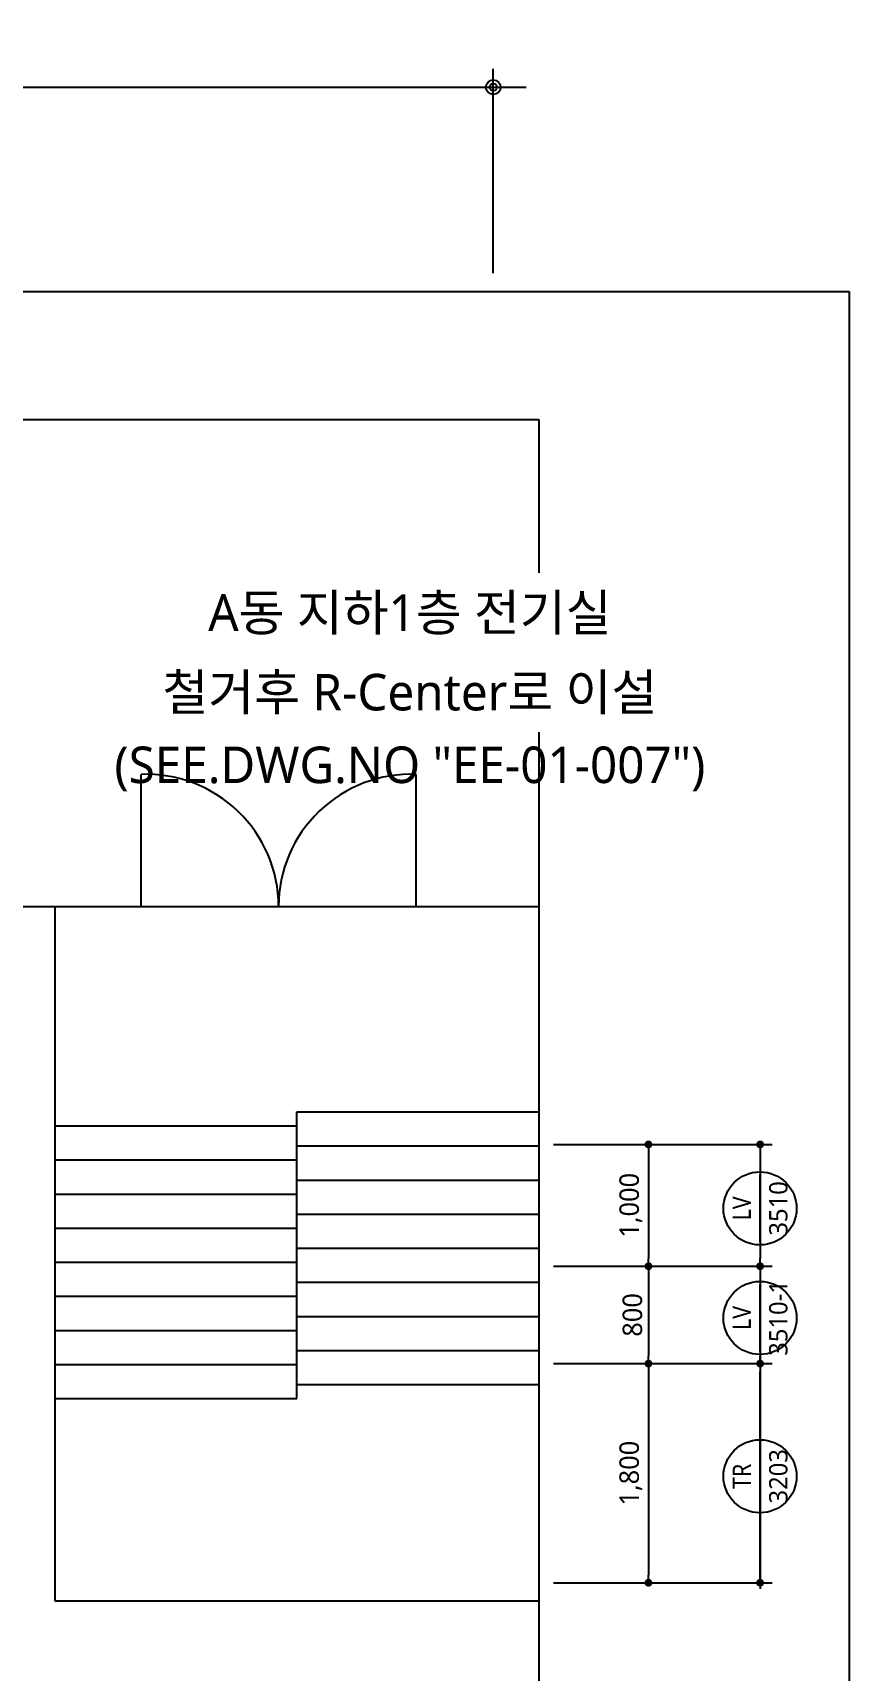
# Model space of a CAD drawing. Header units: millimetres. Extents: x -168200 to -84100, y 0 to 59400.
# Drawn here: x -139406 to -132703, y 15602 to 29058 of the extents above; entities that cross this region are included whole.
import ezdxf
from ezdxf.enums import TextEntityAlignment as Align
from ezdxf.xclip import XClip

# ---------------------------------------------------------------- set-up
doc = ezdxf.new("R2010")
doc.units = ezdxf.units.MM
doc.header["$XCLIPFRAME"] = 0
doc.linetypes.add('CEN', pattern=[62, 60, -1, 0, -1])
doc.linetypes.add('CENTER', pattern=[55, 50, -2, 1, -2])
doc.layers.get('Defpoints').update_dxf_attribs({"color": 167})
for name, color, linetype in [('arch', 8, 'Continuous'), ('cen', 1, 'CENTER'), ('DIM', 6, 'Continuous'), ('SYM', 3, 'Continuous'), ('XREF', 7, 'CEN')]:
    doc.layers.add(name, color=color, linetype=linetype)
doc.styles.add('2', font='romanc.shx', dxfattribs={"bigfont": 'gsg1.shx'})
doc.styles.add('arch', font='romans.shx', dxfattribs={"bigfont": 'GHS.SHX'})
doc.styles.add('GHS', font='malgun.ttf')
doc.styles.add('맑은고딕', font='malgun.ttf')
doc.dimstyles.new('Copy of PSD MI', dxfattribs={"dimscale": 100, "dimtxt": 1.5, "dimasz": 0.8, "dimexe": 1.25, "dimexo": 1.5, "dimgap": 0.6, "dimtad": 1, "dimdec": 0, "dimzin": 1, "dimdsep": 46, "dimlunit": 6, "dimtxsty": '맑은고딕', "dimblk": 'DOT', "dimcen": 2.5, "dimadec": 0, "dimazin": 0, "dimtfac": 1, "dimtdec": 0, "dimtix": 1, "dimtmove": 2, "dimatfit": 3, "dimfxl": 1, "dimtolj": 1, "dimtzin": 1, "dimarcsym": 0})
doc.dimstyles.new('치수~', dxfattribs={"dimscale": 200, "dimtxt": 3, "dimasz": 1.2, "dimexe": 1.5, "dimexo": 1.5, "dimgap": 1, "dimtad": 1, "dimdec": 0, "dimrnd": 0.25, "dimzin": 0, "dimdsep": 46, "dimtxsty": '2', "dimblk": 'Dimdot', "dimcen": 5, "dimclrd": 256, "dimclre": 256, "dimclrt": 256, "dimadec": 0, "dimazin": 0, "dimtfac": 1, "dimtdec": 0, "dimtix": 1, "dimtmove": 2, "dimatfit": 1, "dimldrblk": 'DIMDOT1', "dimfxl": 1, "dimtolj": 1, "dimtzin": 0, "dimarcsym": 0})

# ---------------------------------------------------------------- blocks, each defined once
blk = doc.blocks.new('XR-A동', base_point=(461, 408))
at = {"layer": 'arch', "ltscale": 5}
for p, q in [((-53425, 74737), (-49075, 74737)), ((-49075, 74737), (-49075, 70737)), ((-52341, 70737), (-52341, 71823)), ((-50082, 70737), (-50082, 71823)), ((-53425, 70737), (-49075, 70737)), ((-53049, 70737), (-53049, 65037)), ((-49075, 70737), (-49075, 55837)), ((-51062, 66697), (-51062, 69052)), ((-51062, 69052), (-49084, 69052)), ((-53049, 68937), (-51062, 68937)), ((-51062, 68772), (-49084, 68772)), ((-53049, 68657), (-51062, 68657)), ((-51062, 68492), (-49084, 68492)), ((-53049, 68377), (-51062, 68377)), ((-53049, 68097), (-51062, 68097)), ((-51062, 68212), (-49084, 68212)), ((-51062, 67932), (-49084, 67932)), ((-53049, 67817), (-51062, 67817)), ((-51062, 67652), (-49084, 67652)), ((-53049, 67537), (-51062, 67537)), ((-51062, 67372), (-49084, 67372)), ((-53049, 67257), (-51062, 67257)), ((-51062, 67092), (-49084, 67092)), ((-53049, 66977), (-51062, 66977)), ((-51062, 66812), (-49084, 66812)), ((-53049, 66697), (-51062, 66697)), ((-53049, 65037), (-49075, 65037))]:
    blk.add_line(p, q, dxfattribs=at)
for centre, start, end in [((-52299, 70737), 0, 92.2294), ((-50125, 70737), 87.7706, 180)]:
    blk.add_arc(centre, 1087, start, end, dxfattribs=at)
blk = doc.blocks.new('Dimdot')
at = {"layer": 'arch', "linetype": 'Continuous'}
blk.add_line((-2.25, 0), (2.25, 0), dxfattribs=at)
for radius in [0.5, 0.25]:
    blk.add_circle((0, 0), radius, dxfattribs=at)
blk = doc.blocks.new('*D11')
at = {"layer": 'arch', "lineweight": -2, "transparency": 16777216}
for p, q in [((-145625, 27083), (-145625, 28761)), ((-135625, 27083), (-135625, 28761)), ((-145505, 28611), (-135745, 28611))]:
    blk.add_line(p, q, dxfattribs=at)
at = {"layer": 'Defpoints', "color": 0, "transparency": 16777216}
for p in [(-135625, 28611), (-145625, 26933), (-135625, 26933)]:
    blk.add_point(p, dxfattribs=at)
at = {"layer": 'arch', "lineweight": -2, "transparency": 16777216, "xscale": 120, "yscale": 120, "zscale": 120, "rotation": 180}
blk.add_blockref('Dimdot', (-145625, 28611), dxfattribs=at)
at = {"layer": 'arch', "lineweight": -2, "transparency": 16777216, "xscale": 120, "yscale": 120, "zscale": 120}
blk.add_blockref('Dimdot', (-135625, 28611), dxfattribs=at)
at = {"layer": 'arch', "transparency": 16777216, "insert": (-140625, 28861), "char_height": 300, "attachment_point": 5, "style": 'arch'}
blk.add_mtext('\\A1;10000', dxfattribs=at)
blk = doc.blocks.new('DIMDOT1')
blk.add_hatch(color=256).paths.add_polyline_path([(0.5, 0, 1), (-0.5, 0, 1)])
blk.add_line((-2, 0), (2, 0))
blk.add_circle((0, 0), 0.5)
blk = doc.blocks.new('DOT')
at = {"layer": 'cen', "color": 0, "linetype": 'ByBlock'}
blk.add_line((-0.5, 0), (-1, 0), dxfattribs=at)
at = {"layer": 'cen', "color": 0, "linetype": 'ByBlock', "const_width": 0.5}
blk.add_lwpolyline([(-0.25, 0, 1), (0.25, 0, 1)], format="xyb", close=True, dxfattribs=at)
blk = doc.blocks.new('*D90')
at = {"layer": 'Defpoints', "color": 0, "transparency": 16777216}
for p in [(-135251, 18128), (-135251, 16328), (-134351, 16328)]:
    blk.add_point(p, dxfattribs=at)
at = {"layer": 'DIM', "color": 0, "lineweight": -2, "ltscale": 2, "transparency": 16777216}
for p, q in [((-135131, 18128), (-134251, 18128)), ((-134351, 18064), (-134351, 16392)), ((-135131, 16328), (-134251, 16328))]:
    blk.add_line(p, q, dxfattribs=at)
at = {"layer": 'DIM', "color": 0, "lineweight": -2, "transparency": 16777216, "xscale": 64, "yscale": 64, "zscale": 64}
for p, rotation in [((-134351, 18128), 90), ((-134351, 16328), 270)]:
    blk.add_blockref('DOT', p, dxfattribs=dict(at, rotation=rotation))
at = {"layer": 'DIM', "color": 3, "transparency": 16777216, "insert": (-134495, 17228), "char_height": 160, "attachment_point": 5, "rotation": 90, "style": '맑은고딕'}
blk.add_mtext('\\A1;1,800', dxfattribs=at)
blk = doc.blocks.new('*D91')
at = {"layer": 'Defpoints', "color": 0, "transparency": 16777216}
for p in [(-135251, 18928), (-135251, 18128), (-134351, 18128)]:
    blk.add_point(p, dxfattribs=at)
at = {"layer": 'DIM', "color": 0, "lineweight": -2, "ltscale": 2, "transparency": 16777216}
for p, q in [((-135131, 18928), (-134251, 18928)), ((-134351, 18864), (-134351, 18192)), ((-135131, 18128), (-134251, 18128))]:
    blk.add_line(p, q, dxfattribs=at)
at = {"layer": 'DIM', "color": 0, "lineweight": -2, "transparency": 16777216, "xscale": 64, "yscale": 64, "zscale": 64}
for p, rotation in [((-134351, 18928), 90), ((-134351, 18128), 270)]:
    blk.add_blockref('DOT', p, dxfattribs=dict(at, rotation=rotation))
at = {"layer": 'DIM', "color": 3, "transparency": 16777216, "insert": (-134482, 18528), "char_height": 160, "attachment_point": 5, "rotation": 90, "style": '맑은고딕'}
blk.add_mtext('\\A1;800', dxfattribs=at)
blk = doc.blocks.new('*D92')
at = {"layer": 'Defpoints', "color": 0, "transparency": 16777216}
for p in [(-135251, 19928), (-135251, 18928), (-134351, 18928)]:
    blk.add_point(p, dxfattribs=at)
at = {"layer": 'DIM', "color": 0, "lineweight": -2, "ltscale": 2, "transparency": 16777216}
for p, q in [((-135131, 19928), (-134251, 19928)), ((-134351, 19864), (-134351, 18992)), ((-135131, 18928), (-134251, 18928))]:
    blk.add_line(p, q, dxfattribs=at)
at = {"layer": 'DIM', "color": 0, "lineweight": -2, "transparency": 16777216, "xscale": 64, "yscale": 64, "zscale": 64}
for p, rotation in [((-134351, 19928), 90), ((-134351, 18928), 270)]:
    blk.add_blockref('DOT', p, dxfattribs=dict(at, rotation=rotation))
at = {"layer": 'DIM', "color": 3, "transparency": 16777216, "insert": (-134495, 19428), "char_height": 160, "attachment_point": 5, "rotation": 90, "style": '맑은고딕'}
blk.add_mtext('\\A1;1,000', dxfattribs=at)
blk = doc.blocks.new('*D93')
at = {"layer": 'Defpoints', "color": 0, "transparency": 16777216}
for p in [(-135251, 19928), (-135251, 18928), (-133434, 18928)]:
    blk.add_point(p, dxfattribs=at)
at = {"layer": 'DIM', "color": 0, "lineweight": -2, "ltscale": 2, "transparency": 16777216}
for p, q in [((-135131, 19928), (-133334, 19928)), ((-133434, 19864), (-133434, 18992)), ((-135131, 18928), (-133334, 18928))]:
    blk.add_line(p, q, dxfattribs=at)
at = {"layer": 'DIM', "color": 0, "lineweight": -2, "transparency": 16777216, "xscale": 64, "yscale": 64, "zscale": 64}
for p, rotation in [((-133434, 19928), 90), ((-133434, 18928), 270)]:
    blk.add_blockref('DOT', p, dxfattribs=dict(at, rotation=rotation))
blk = doc.blocks.new('*D94')
at = {"layer": 'Defpoints', "color": 0, "transparency": 16777216}
for p in [(-135251, 18928), (-135251, 18128), (-133434, 18128)]:
    blk.add_point(p, dxfattribs=at)
at = {"layer": 'DIM', "color": 0, "lineweight": -2, "ltscale": 2, "transparency": 16777216}
for p, q in [((-135131, 18928), (-133334, 18928)), ((-133434, 18864), (-133434, 18192)), ((-135131, 18128), (-133334, 18128))]:
    blk.add_line(p, q, dxfattribs=at)
at = {"layer": 'DIM', "color": 0, "lineweight": -2, "transparency": 16777216, "xscale": 64, "yscale": 64, "zscale": 64}
for p, rotation in [((-133434, 18928), 90), ((-133434, 18128), 270)]:
    blk.add_blockref('DOT', p, dxfattribs=dict(at, rotation=rotation))
blk = doc.blocks.new('*D95')
at = {"layer": 'Defpoints', "color": 0, "transparency": 16777216}
for p in [(-135251, 18128), (-133434, 18128), (-135251, 16328)]:
    blk.add_point(p, dxfattribs=at)
at = {"layer": 'DIM', "color": 0, "lineweight": -2, "ltscale": 2, "transparency": 16777216}
for p, q in [((-135131, 18128), (-133334, 18128)), ((-133434, 16392), (-133434, 18064)), ((-135131, 16328), (-133334, 16328))]:
    blk.add_line(p, q, dxfattribs=at)
at = {"layer": 'DIM', "color": 0, "lineweight": -2, "transparency": 16777216, "xscale": 64, "yscale": 64, "zscale": 64}
for p, rotation in [((-133434, 18128), 90), ((-133434, 16328), 270)]:
    blk.add_blockref('DOT', p, dxfattribs=dict(at, rotation=rotation))

msp = doc.modelspace()

# ---------------------------------------------------------------- linework, layer by layer
at = {"layer": 'DIM'}
for p, q in [((-133435.1, 19127.8, 0), (-133435.1, 19677.8)), ((-133435.1, 19127.8, 0), (-133435.1, 19677.8)), ((-133435.1, 18227.8, 0), (-133435.1, 18777.8)), ((-133434.4, 18227.8, 0), (-133434.4, 16277.8)), ((-133435.1, 16927.8, 0), (-133435.1, 17477.8))]:
    msp.add_line(p, q, dxfattribs=at)
for centre in [(-133435.1, 19402.8, 0), (-133435.1, 18502.8, 0), (-133435.1, 17202.8, 0)]:
    msp.add_circle(centre, 300, dxfattribs=at)
at = {"layer": 'XREF', "color": 1}
msp.add_lwpolyline([(-147939, 26932.8), (-132702.5, 26932.8), (-132702.5, 6805), (-147939, 6805)], close=True, dxfattribs=at)

# ---------------------------------------------------------------- block references
at = {"layer": 'XREF'}
ref = msp.add_blockref('XR-A동', (-85715, -48448.1), dxfattribs=at)
XClip(ref).set_block_clipping_path([(-66662.1257610949, 49231.1722187009), (-44524.900792848, 80897.6662130143)])

# ---------------------------------------------------------------- texts
at = {"layer": 'DIM', "color": 3, "style": 'GHS'}
for s, p in [('3510', (-133285.1, 19402.8, 0)), ('3510-1', (-133285.1, 18502.8, 0)), ('3203', (-133285.1, 17202.8, 0))]:
    msp.add_text(s, height=150, rotation=90, dxfattribs=at).set_placement(p, align=Align.MIDDLE)
at = {"layer": 'DIM', "color": 3, "style": 'GHS', "width": 0.9}
for s, p in [('LV', (-133585.1, 19402.8, 0)), ('LV', (-133585.1, 18502.8, 0)), ('TR', (-133585.1, 17202.8, 0))]:
    msp.add_text(s, height=150, rotation=90, dxfattribs=at).set_placement(p, align=Align.MIDDLE)
at = {"layer": 'SYM', "style": 'GHS'}
msp.add_text('(SEE.DWG.NO "EE-01-007")', height=300, dxfattribs=at).set_placement((-136309.9, 23014.8), align=Align.MIDDLE)

# ---------------------------------------------------------------- dimensions: what is measured, and where the dimension line sits
at = {"layer": 'arch'}
dim = msp.add_linear_dim(base=(-135625.4, 28611.1), p1=(-145625.4, 26932.8), p2=(-135625.4, 26932.8), dimstyle='치수~', override={"dimscale": 100, "dimtxsty": 'arch', "dimblk": 'Dimdot'}, dxfattribs=at)
dim.commit()
dim.dimension.update_dxf_attribs({"geometry": '*D11', "text_midpoint": (-140625.4, 28861.1)})
at = {"layer": 'DIM', "color": 6, "ltscale": 2}
for base, p1, p2, picture, middle in [((-134350.9, 18927.8), (-135251.5, 19927.8), (-135251.5, 18927.8), '*D92', (-134495.4, 19427.8)), ((-134350.9, 18127.8), (-135251.5, 18927.8), (-135251.5, 18127.8), '*D91', (-134481.6, 18527.8)), ((-134350.9, 16327.8), (-135251.5, 18127.8), (-135251.5, 16327.8), '*D90', (-134495.4, 17227.8))]:
    dim = msp.add_linear_dim(base=base, p1=p1, p2=p2, angle=270, dimstyle='Copy of PSD MI', override={"dimscale": 80, "dimtxt": 2, "dimblk": 'DOT', "dimclrt": 3, "dimfxl": 0.18}, dxfattribs=at)
    dim.commit()
    dim.dimension.update_dxf_attribs({"geometry": picture, "text_midpoint": middle})
for base, p1, p2, angle, picture, middle in [((-133434.4, 18927.8), (-135250.9, 19927.8), (-135250.9, 18927.8, 0), 270, '*D93', (-134083.9, 19327.8)), ((-133434.4, 18127.8), (-135250.9, 18927.8), (-135250.9, 18127.8, 0), 270, '*D94', (-134083.9, 18227.8)), ((-133434.4, 18127.8), (-135250.9, 16327.8), (-135250.9, 18127.8, 0), 90, '*D95', (-134083.9, 16827.8))]:
    dim = msp.add_linear_dim(base=base, p1=p1, p2=p2, angle=angle, text=' ', dimstyle='Copy of PSD MI', override={"dimscale": 80, "dimtxt": 2, "dimblk": 'DOT', "dimclrt": 3, "dimfxl": 0.18}, dxfattribs=at)
    dim.commit()
    dim.dimension.update_dxf_attribs({"geometry": picture, "text_midpoint": middle})

# ---------------------------------------------------------------- next in the draw order: wipeouts: each hides what was drawn before it
at = {"color": 6}
msp.add_wipeout([(-133363.7, 23969.5), (-133363.7, 24622.5), (-139261.8, 24622.5), (-139261.8, 23969.5)], dxfattribs=at).dxf.layer = 'SYM'

# ---------------------------------------------------------------- next in the draw order: texts
at = {"layer": 'SYM', "style": 'GHS'}
msp.add_text('A동 지하1층 전기실', height=300, dxfattribs=at).set_placement((-136309.9, 24299.8), align=Align.MIDDLE)

# ---------------------------------------------------------------- next in the draw order: wipeouts: each hides what was drawn before it
at = {"color": 6}
msp.add_wipeout([(-133363.7, 23316.5), (-133363.7, 23969.5), (-139261.8, 23969.5), (-139261.8, 23316.5)], dxfattribs=at).dxf.layer = 'SYM'

# ---------------------------------------------------------------- next in the draw order: linework, layer by layer
at = {"layer": 'SYM', "color": 6}
msp.add_lwpolyline([(-141506.5, 23969.5, 0, 108, 0), (-141182.5, 23969.5, 0, 0, 0), (-139261.8, 23969.5, 0, 0, 0)], format="xyseb", dxfattribs=at)

# ---------------------------------------------------------------- next in the draw order: texts
at = {"layer": 'SYM', "style": 'GHS'}
msp.add_text('철거후 R-Center로 이설', height=300, dxfattribs=at).set_placement((-136309.9, 23646.8), align=Align.MIDDLE)

doc.saveas('drawing.dxf')
